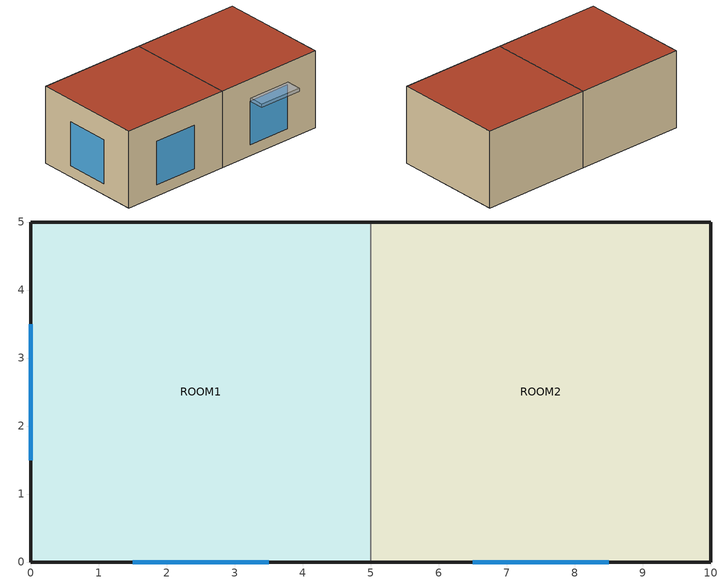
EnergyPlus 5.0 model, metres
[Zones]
ROOM1
 floor othersidecoefficients (GROUND_FLOOR): 5,5 5,0 0,0 0,5 z0
 wall outside (EXT_WALL): 5,5 0,5 0,0 5,0 z0:3.5
 wall to ROOM2 (ADJ_WALL): 5,0 5,5 z0:3.5
 window (EXT_WINDOW1): 1.5,0 3.5,0 / 0,3.5 0,1.5 z0.5:2.5
 roof outside (EXT_ROOF): 0,5 0,0 5,0 5,5 z3.5
ROOM2
 floor othersidecoefficients (GROUND_FLOOR): 10,5 10,0 5,0 5,5 z0
 wall outside (EXT_WALL): 5,0 10,0 10,5 5,5 z0:3.5
 wall to ROOM1 (ADJ_WALL): 5,5 5,0 z0:3.5
 window (EXT_WINDOW1): 6.5,0 8.5,0 z0.5:2.5
 roof outside (EXT_ROOF): 5,5 5,0 10,0 10,5 z3.5
shading: 8.5,0 6.5,0 / 6.5,0 6.5,-0.7 / 6.5,-0.7 8.5,-0.7 / 8.5,-0.7 8.5,0 z2.5:2.64; 8.5,0 8.5,-0.7 6.5,-0.7 6.5,0 z2.5; 6.5,0 6.5,-0.7 8.5,-0.7 8.5,0 z2.64
[Building]
TRNSYS17: North Axis {deg}=0; Terrain=City; Loads Convergence Tolerance Value=0; Temperature Convergence Tolerance Value {deltaC}=0; Solar Distribution=FullInteriorAndExterior; Maximum Number of Warmup Days=0
[Site:Location]
not used: Latitude {deg}=0; Longitude {deg}=0; Time Zone {hr}=0; Elevation {m}=0
[Construction]
EXT_WALL; EXT_ROOF; GROUND_FLOOR; ADJ_WALL; EXT_WINDOW1: 
[WindowProperty:ShadingControl]
ESHADE=0; ESHADE=INPUT 1*MAX_ESHADE : SHADECNTRL=ESHADE_INTERNAL; ISHADE=INPUT 1*MAX_ISHADE : SHADECNTRL=ISHADE_INTERNAL
[SurfaceProperty:OtherSideCoefficients]
BOUNDARY=10; BOUNDARY=15; BOUNDARY=20; BOUNDARY=IDENTICAL; BOUNDARY=INPUT 1*TBOUNDARY; BOUNDARY=INPUT 1*TGROUND
[Zone] Multiplier=1
ROOM1; ROOM2
